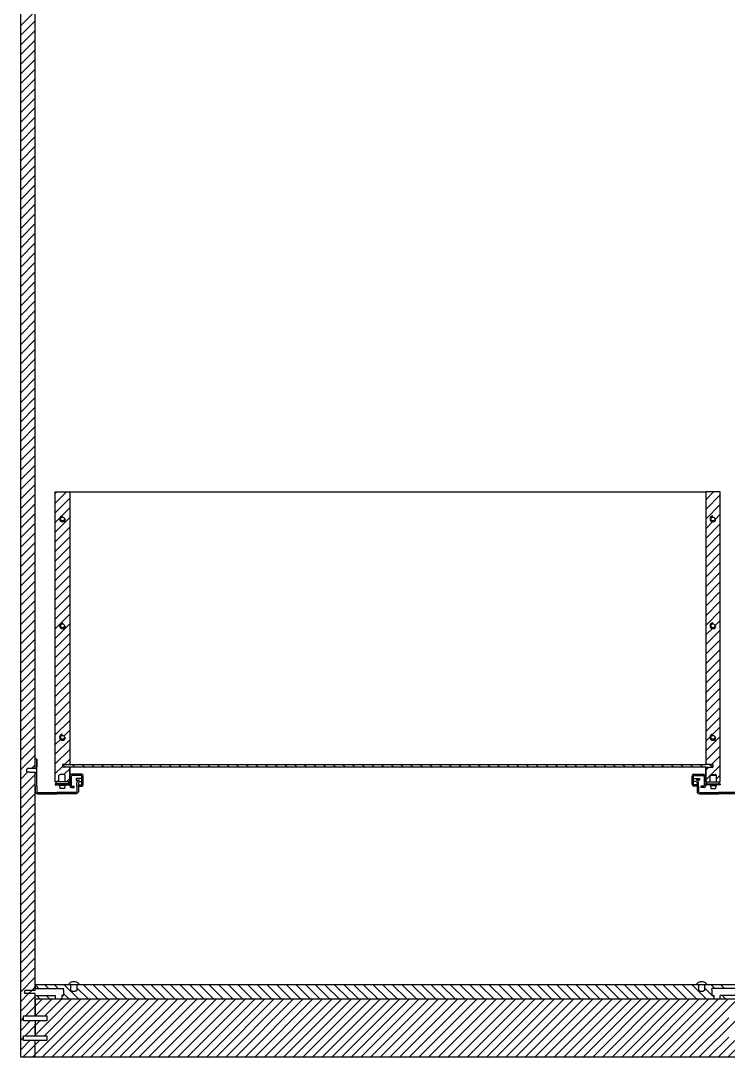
# Model space of a CAD drawing. Header units: millimetres. Extents: x 46 to 1828, y -437 to 1004.
# Drawn here: x 569.8 to 643.1, y 782.7 to 890 of the extents above; entities that cross this region are included whole.
import ezdxf

# ---------------------------------------------------------------- set-up
doc = ezdxf.new("R2010")
doc.units = ezdxf.units.MM
doc.layers.add('filatura', color=8, linetype='Continuous')
doc.layers.add('Livello 1', color=175, linetype='Continuous')

msp = doc.modelspace()

# ---------------------------------------------------------------- hatches: boundary and pattern name
h = msp.add_hatch()
h.set_pattern_fill('JIS_WOOD', color=175)
h.set_pattern_definition([(45, (-38.4103, 562.23106), (-0.5, 0.5), [])])
h.paths.add_polyline_path([(574.89, 841.19), (573.39, 841.19), (573.39, 811.19), (573.76, 811.19), (573.76, 811.86), (573.91, 811.94), (574.28, 811.94), (574.43, 811.86), (574.43, 811.19), (574.89, 811.19), (574.89, 811.79), (574.89, 812.69), (574.14, 812.69), (574.14, 812.99), (574.39, 812.99), (574.89, 812.99), (574.89, 813.99), (574.89, 822.89)])
h.paths.add_polyline_path([(573.94, 827.34, -1), (574.34, 827.34, -1)], flags=16)
h.paths.add_polyline_path([(574.34, 815.79, -1), (573.94, 815.79, -1)], flags=16)
h.paths.add_polyline_path([(573.94, 838.39, -1), (574.34, 838.39, -1)], flags=16)
h.paths.add_polyline_path([(642.24, 841.19), (640.74, 841.19), (640.74, 822.89), (640.74, 813.99), (640.74, 812.99), (641.24, 812.99), (641.49, 812.99), (641.49, 812.69), (640.74, 812.69), (640.74, 811.19), (641.2, 811.19), (641.2, 811.86), (641.35, 811.94), (641.72, 811.94), (641.87, 811.86), (641.87, 811.19), (642.24, 811.19)])
h.paths.add_polyline_path([(641.29, 827.34, -1), (641.69, 827.34, -1)], flags=16)
h.paths.add_polyline_path([(641.69, 815.79, -1), (641.29, 815.79, -1)], flags=16)
h.paths.add_polyline_path([(641.29, 838.39, -1), (641.69, 838.39, -1)], flags=16)

# ---------------------------------------------------------------- linework, layer by layer
for p, q in [((569.82, 782.68), (569.82, 983.88)), ((571.32, 887.03), (571.32, 933.95)), ((571.32, 885.53), (571.32, 887.03)), ((571.32, 838.6), (571.32, 885.53)), ((573.39, 811.19), (573.39, 841.19)), ((573.39, 841.19), (574.89, 841.19)), ((574.89, 841.19), (574.89, 822.89)), ((574.89, 841.19), (640.74, 841.19)), ((642.24, 841.19), (640.74, 841.19)), ((640.74, 841.19), (640.74, 822.89)), ((642.24, 811.19), (642.24, 841.19)), ((571.32, 837.1), (571.32, 838.6)), ((571.32, 812.57), (571.32, 837.1)), ((574.89, 822.89), (574.89, 813.99)), ((640.74, 822.89), (640.74, 813.99)), ((571.47, 813.54), (571.32, 813.54)), ((571.47, 810.74), (571.47, 813.54)), ((571.47, 813.54), (571.47, 812.79)), ((571.47, 813.54), (571.47, 812.74)), ((574.89, 813.99), (574.89, 812.99)), ((640.74, 813.99), (640.74, 812.99)), ((570.52, 812.57), (570.41, 812.47)), ((570.41, 812.47), (570.41, 812.27)), ((570.52, 812.17), (570.41, 812.27)), ((571.32, 812.57), (570.52, 812.57)), ((570.71, 812.17), (570.52, 812.17)), ((570.71, 812.17), (571.32, 812.17)), ((571.32, 812.57), (571.47, 812.7)), ((571.32, 789.59), (571.32, 812.17)), ((571.32, 812.17), (571.47, 812.03)), ((574.39, 812.99), (574.14, 812.99)), ((574.14, 812.99), (574.14, 812.69)), ((574.14, 812.69), (574.14, 812.69)), ((574.89, 812.69), (574.14, 812.69)), ((574.39, 812.99), (574.89, 812.99)), ((574.89, 812.99), (640.74, 812.99)), ((574.89, 812.69), (574.89, 812.09)), ((574.89, 811.19), (574.89, 812.69)), ((640.74, 812.69), (574.89, 812.69)), ((641.24, 812.99), (640.74, 812.99)), ((640.74, 812.69), (640.74, 812.09)), ((640.74, 811.19), (640.74, 812.69)), ((640.74, 812.69), (641.49, 812.69)), ((641.24, 812.99), (641.49, 812.99)), ((641.49, 812.99), (641.49, 812.69)), ((641.49, 812.69), (641.49, 812.69)), ((574.89, 811.19), (573.39, 811.19)), ((573.49, 810.99), (573.49, 811.19)), ((573.76, 811.86), (573.91, 811.94)), ((573.76, 811.19), (573.76, 811.86)), ((574.28, 811.94), (573.91, 811.94)), ((574.43, 811.86), (574.28, 811.94)), ((574.43, 811.19), (574.43, 811.86)), ((574.79, 810.99), (574.79, 811.19)), ((574.89, 812.09), (574.89, 811.89)), ((575.09, 811.99), (574.89, 811.79)), ((574.89, 811.89), (574.89, 811.69)), ((574.89, 811.79), (574.89, 810.76)), ((574.89, 811.69), (574.89, 811.19)), ((575.15, 811.84), (575.04, 811.73)), ((575.04, 811.73), (575.04, 810.77)), ((576.12, 811.99), (575.09, 811.99)), ((576.11, 811.84), (575.15, 811.84)), ((576.14, 811.52), (575.55, 811.52)), ((575.55, 811.52), (575.55, 811.37)), ((575.55, 811.37), (575.89, 811.37)), ((575.64, 810.74), (575.64, 811.12)), ((575.79, 811.07), (575.79, 810.89)), ((575.94, 811.22), (576.14, 811.22)), ((576.14, 810.92), (576.14, 811.81)), ((576.29, 810.91), (576.29, 811.82)), ((639.34, 810.91), (639.34, 811.82)), ((639.49, 810.92), (639.49, 811.81)), ((639.49, 811.52), (640.08, 811.52)), ((639.69, 811.22), (639.49, 811.22)), ((639.51, 811.99), (640.54, 811.99)), ((639.52, 811.84), (640.48, 811.84)), ((640.08, 811.37), (639.74, 811.37)), ((639.84, 811.07), (639.84, 810.89)), ((639.99, 810.74), (639.99, 811.12)), ((640.08, 811.52), (640.08, 811.37)), ((640.48, 811.84), (640.59, 811.73)), ((640.54, 811.99), (640.74, 811.79)), ((640.59, 811.73), (640.59, 810.77)), ((640.74, 812.09), (640.74, 811.89)), ((640.74, 811.89), (640.74, 811.69)), ((640.74, 811.79), (640.74, 810.76)), ((640.74, 811.69), (640.74, 811.19)), ((640.74, 811.19), (642.24, 811.19)), ((640.84, 810.99), (640.84, 811.19)), ((641.2, 811.86), (641.35, 811.94)), ((641.2, 811.19), (641.2, 811.86)), ((641.2, 811.86), (641.87, 811.86)), ((641.35, 811.94), (641.72, 811.94)), ((641.87, 811.86), (641.72, 811.94)), ((641.87, 811.19), (641.87, 811.86)), ((642.14, 810.99), (642.14, 811.19)), ((574.89, 810.99), (573.39, 810.99)), ((573.39, 810.99), (573.39, 810.89)), ((573.39, 810.89), (574.89, 810.89)), ((573.79, 810.81), (573.79, 810.89)), ((574.43, 810.81), (573.79, 810.81)), ((573.83, 810.81), (573.87, 810.49)), ((574.35, 810.49), (573.87, 810.49)), ((574.39, 810.81), (574.35, 810.49)), ((574.43, 810.89), (574.43, 810.81)), ((574.89, 810.89), (574.89, 810.99)), ((575.05, 810.59), (575.36, 810.59)), ((575.06, 810.74), (575.36, 810.74)), ((575.36, 810.59), (575.36, 810.74)), ((575.79, 810.74), (575.79, 810.89)), ((575.79, 810.89), (576.11, 810.89)), ((575.79, 810.74), (576.14, 810.74)), ((639.84, 810.74), (639.49, 810.74)), ((639.84, 810.89), (639.52, 810.89)), ((639.84, 810.74), (639.84, 810.89)), ((640.27, 810.59), (640.27, 810.74)), ((640.57, 810.74), (640.27, 810.74)), ((640.58, 810.59), (640.27, 810.59)), ((640.74, 810.89), (640.74, 810.99)), ((640.74, 810.99), (642.24, 810.99)), ((642.24, 810.89), (640.74, 810.89)), ((641.2, 810.89), (641.2, 810.81)), ((641.2, 810.81), (641.84, 810.81)), ((641.24, 810.81), (641.28, 810.49)), ((641.28, 810.49), (641.76, 810.49)), ((641.8, 810.81), (641.76, 810.49)), ((641.84, 810.81), (641.84, 810.89)), ((642.24, 810.99), (642.24, 810.89)), ((570.25, 789.59), (570.2, 789.51)), ((571.32, 789.59), (570.25, 789.59)), ((571.32, 789.59), (571.32, 790.18)), ((644.32, 790.18), (571.32, 790.18)), ((571.32, 790.18), (571.32, 789.8)), ((574.82, 790.18), (571.32, 790.18)), ((571.32, 789.8), (574.24, 789.8)), ((574.24, 789.67), (574.24, 789.8)), ((574.24, 789.67), (574.24, 789.18)), ((574.82, 790.18), (574.82, 790.28)), ((575.82, 790.18), (574.82, 790.18)), ((575.02, 790.18), (574.82, 790.18)), ((575.02, 789.58), (575.02, 790.18)), ((575.62, 790.18), (575.62, 789.58)), ((575.62, 790.18), (575.62, 789.58)), ((575.82, 790.28), (575.82, 790.18)), ((639.82, 790.18), (639.82, 790.28)), ((640.98, 790.18), (639.98, 790.18)), ((640.18, 790.18), (639.98, 790.18)), ((640.02, 789.58), (640.02, 790.18)), ((640.62, 790.18), (640.62, 789.58)), ((640.62, 790.18), (640.62, 789.58)), ((640.82, 790.28), (640.82, 790.18)), ((644.32, 789.8), (641.39, 789.8)), ((641.39, 789.67), (641.39, 789.8)), ((641.39, 789.67), (641.39, 789.18)), ((570.2, 789.51), (570.2, 789.35)), ((570.25, 789.26), (570.2, 789.35)), ((571.32, 789.26), (570.25, 789.26)), ((571.32, 788.68), (571.32, 789.26)), ((571.32, 786.95), (571.32, 789.26)), ((571.32, 789.06), (573.42, 789.06)), ((644.32, 788.68), (571.32, 788.68)), ((571.32, 788.68), (571.32, 786.95)), ((571.32, 788.68), (571.32, 786.95)), ((573.42, 788.7), (573.42, 789.06)), ((574.14, 789.06), (574.06, 789.06)), ((574.06, 789.06), (574.06, 788.68)), ((574.14, 789.06), (574.24, 789.06)), ((574.24, 789.06), (574.24, 789.18)), ((575.02, 789.58), (575.19, 789.48)), ((575.44, 789.48), (575.19, 789.48)), ((575.62, 789.58), (575.44, 789.48)), ((640.02, 789.58), (640.19, 789.48)), ((640.44, 789.48), (640.19, 789.48)), ((640.62, 789.58), (640.44, 789.48)), ((641.39, 789.06), (641.39, 789.18)), ((641.49, 789.06), (641.39, 789.06)), ((641.49, 789.06), (641.57, 789.06)), ((641.57, 789.06), (641.57, 788.68)), ((644.32, 789.06), (642.22, 789.06)), ((642.22, 788.68), (642.22, 789.06)), ((569.82, 786.48), (569.82, 786.58)), ((569.82, 786.18), (569.82, 786.48)), ((570.12, 786.95), (572.52, 786.95)), ((570.12, 786.95), (571.32, 786.95)), ((570.12, 786.45), (570.12, 786.95)), ((570.82, 786.45), (570.12, 786.45)), ((572.52, 786.45), (570.82, 786.45)), ((571.32, 786.45), (571.32, 785.08)), ((572.52, 786.95), (572.52, 786.45)), ((569.82, 786.08), (569.82, 786.18)), ((571.32, 785.08), (571.32, 786.08)), ((570.12, 784.91), (572.52, 784.91)), ((570.12, 784.91), (571.32, 784.91)), ((570.12, 784.41), (570.12, 784.91)), ((570.82, 784.41), (570.12, 784.41)), ((572.52, 784.41), (570.82, 784.41)), ((571.32, 785.08), (571.32, 784.91)), ((571.32, 782.68), (571.32, 784.41)), ((571.32, 782.68), (571.32, 784.41)), ((572.52, 784.91), (572.52, 784.41)), ((645.82, 782.68), (569.82, 782.68))]:
    msp.add_line(p, q)
at = {"color": 175, "linetype": 'Continuous'}
for p, q in [((569.82, 889.46), (571.32, 890.96)), ((569.82, 888.46), (571.32, 889.96)), ((569.82, 887.46), (571.32, 888.96)), ((569.82, 886.46), (571.32, 887.96)), ((569.82, 885.46), (571.32, 886.96)), ((569.82, 884.46), (571.32, 885.96)), ((569.82, 883.46), (571.32, 884.96)), ((569.82, 882.46), (571.32, 883.96)), ((569.82, 881.46), (571.32, 882.96)), ((569.82, 880.46), (571.32, 881.96)), ((569.82, 879.46), (571.32, 880.96)), ((569.82, 878.46), (571.32, 879.96)), ((569.82, 877.46), (571.32, 878.96)), ((569.82, 876.46), (571.32, 877.96)), ((569.82, 875.46), (571.32, 876.96)), ((569.82, 874.46), (571.32, 875.96)), ((569.82, 873.46), (571.32, 874.96)), ((569.82, 872.46), (571.32, 873.96)), ((569.82, 871.46), (571.32, 872.96)), ((569.82, 870.46), (571.32, 871.96)), ((569.82, 869.46), (571.32, 870.96)), ((569.82, 868.46), (571.32, 869.96)), ((569.82, 867.46), (571.32, 868.96)), ((569.82, 866.46), (571.32, 867.96)), ((569.82, 865.46), (571.32, 866.96)), ((569.82, 864.46), (571.32, 865.96)), ((569.82, 863.46), (571.32, 864.96)), ((569.82, 862.46), (571.32, 863.96)), ((569.82, 861.46), (571.32, 862.96)), ((569.82, 860.46), (571.32, 861.96)), ((569.82, 859.46), (571.32, 860.96)), ((569.82, 858.46), (571.32, 859.96)), ((569.82, 857.46), (571.32, 858.96)), ((569.82, 856.46), (571.32, 857.96)), ((569.82, 855.46), (571.32, 856.96)), ((569.82, 854.46), (571.32, 855.96)), ((569.82, 853.46), (571.32, 854.96)), ((569.82, 852.46), (571.32, 853.96)), ((569.82, 851.46), (571.32, 852.96)), ((569.82, 850.46), (571.32, 851.96)), ((569.82, 849.46), (571.32, 850.96)), ((569.82, 848.46), (571.32, 849.96)), ((569.82, 847.46), (571.32, 848.96)), ((569.82, 846.46), (571.32, 847.96)), ((569.82, 845.46), (571.32, 846.96)), ((569.82, 844.46), (571.32, 845.96)), ((569.82, 843.46), (571.32, 844.96)), ((569.82, 842.46), (571.32, 843.96)), ((569.82, 841.46), (571.32, 842.96)), ((569.82, 840.46), (571.32, 841.96)), ((569.82, 839.46), (571.32, 840.96)), ((569.82, 838.46), (571.32, 839.96)), ((569.82, 837.46), (571.32, 838.96)), ((569.82, 836.46), (571.32, 837.96)), ((569.82, 835.46), (571.32, 836.96)), ((569.82, 834.46), (571.32, 835.96)), ((569.82, 833.46), (571.32, 834.96)), ((569.82, 832.46), (571.32, 833.96)), ((569.82, 831.46), (571.32, 832.96)), ((569.82, 830.46), (571.32, 831.96)), ((569.82, 829.46), (571.32, 830.96)), ((569.82, 828.46), (571.32, 829.96)), ((569.82, 827.46), (571.32, 828.96)), ((569.82, 826.46), (571.32, 827.96)), ((569.82, 825.46), (571.32, 826.96)), ((569.82, 824.46), (571.32, 825.96)), ((569.82, 823.46), (571.32, 824.96)), ((569.82, 822.46), (571.32, 823.96)), ((569.82, 821.46), (571.32, 822.96)), ((569.82, 820.46), (571.32, 821.96)), ((569.82, 819.46), (571.32, 820.96)), ((569.82, 818.46), (571.32, 819.96)), ((569.82, 817.46), (571.32, 818.96)), ((569.82, 816.46), (571.32, 817.96)), ((569.82, 815.46), (571.32, 816.96)), ((569.82, 814.46), (571.32, 815.96)), ((569.82, 813.46), (571.32, 814.96)), ((569.82, 812.46), (571.32, 813.96)), ((569.82, 811.46), (570.53, 812.17)), ((570.93, 812.57), (571.32, 812.96)), ((574.44, 812.69), (574.14, 812.99)), ((575.44, 812.69), (575.14, 812.99)), ((576.44, 812.69), (576.14, 812.99)), ((577.44, 812.69), (577.14, 812.99)), ((578.44, 812.69), (578.14, 812.99)), ((579.44, 812.69), (579.14, 812.99)), ((580.44, 812.69), (580.14, 812.99)), ((581.44, 812.69), (581.14, 812.99)), ((582.44, 812.69), (582.14, 812.99)), ((583.44, 812.69), (583.14, 812.99)), ((584.44, 812.69), (584.14, 812.99)), ((585.44, 812.69), (585.14, 812.99)), ((586.44, 812.69), (586.14, 812.99)), ((587.44, 812.69), (587.14, 812.99)), ((588.44, 812.69), (588.14, 812.99)), ((589.44, 812.69), (589.14, 812.99)), ((590.44, 812.69), (590.14, 812.99)), ((591.44, 812.69), (591.14, 812.99)), ((592.44, 812.69), (592.14, 812.99)), ((593.44, 812.69), (593.14, 812.99)), ((594.44, 812.69), (594.14, 812.99)), ((595.44, 812.69), (595.14, 812.99)), ((596.44, 812.69), (596.14, 812.99)), ((597.44, 812.69), (597.14, 812.99)), ((598.44, 812.69), (598.14, 812.99)), ((599.44, 812.69), (599.14, 812.99)), ((600.44, 812.69), (600.14, 812.99)), ((601.44, 812.69), (601.14, 812.99)), ((602.44, 812.69), (602.14, 812.99)), ((603.44, 812.69), (603.14, 812.99)), ((604.44, 812.69), (604.14, 812.99)), ((605.44, 812.69), (605.14, 812.99)), ((606.44, 812.69), (606.14, 812.99)), ((607.44, 812.69), (607.14, 812.99)), ((608.44, 812.69), (608.14, 812.99)), ((609.44, 812.69), (609.14, 812.99)), ((610.44, 812.69), (610.14, 812.99)), ((611.44, 812.69), (611.14, 812.99)), ((612.44, 812.69), (612.14, 812.99)), ((613.44, 812.69), (613.14, 812.99)), ((614.44, 812.69), (614.14, 812.99)), ((615.44, 812.69), (615.14, 812.99)), ((616.44, 812.69), (616.14, 812.99)), ((617.44, 812.69), (617.14, 812.99)), ((618.44, 812.69), (618.14, 812.99)), ((619.44, 812.69), (619.14, 812.99)), ((620.44, 812.69), (620.14, 812.99)), ((621.44, 812.69), (621.14, 812.99)), ((622.44, 812.69), (622.14, 812.99)), ((623.44, 812.69), (623.14, 812.99)), ((624.44, 812.69), (624.14, 812.99)), ((625.44, 812.69), (625.14, 812.99)), ((626.44, 812.69), (626.14, 812.99)), ((627.44, 812.69), (627.14, 812.99)), ((628.44, 812.69), (628.14, 812.99)), ((629.44, 812.69), (629.14, 812.99)), ((630.44, 812.69), (630.14, 812.99)), ((631.44, 812.69), (631.14, 812.99)), ((632.44, 812.69), (632.14, 812.99)), ((633.44, 812.69), (633.14, 812.99)), ((634.44, 812.69), (634.14, 812.99)), ((635.44, 812.69), (635.14, 812.99)), ((636.44, 812.69), (636.14, 812.99)), ((637.44, 812.69), (637.14, 812.99)), ((638.44, 812.69), (638.14, 812.99)), ((639.44, 812.69), (639.14, 812.99)), ((640.44, 812.69), (640.14, 812.99)), ((641.44, 812.69), (641.14, 812.99)), ((569.82, 810.46), (571.32, 811.96)), ((569.82, 809.46), (571.32, 810.96)), ((569.82, 808.46), (571.32, 809.96)), ((569.82, 807.46), (571.32, 808.96)), ((569.82, 806.46), (571.32, 807.96)), ((569.82, 805.46), (571.32, 806.96)), ((569.82, 804.46), (571.32, 805.96)), ((569.82, 803.46), (571.32, 804.96)), ((569.82, 802.46), (571.32, 803.96)), ((569.82, 801.46), (571.32, 802.96)), ((569.82, 800.46), (571.32, 801.96)), ((569.82, 799.46), (571.32, 800.96)), ((569.82, 798.46), (571.32, 799.96)), ((569.82, 797.46), (571.32, 798.96)), ((569.82, 796.46), (571.32, 797.96)), ((569.82, 795.46), (571.32, 796.96)), ((569.82, 794.46), (571.32, 795.96)), ((569.82, 793.46), (571.32, 794.96)), ((569.82, 792.46), (571.32, 793.96)), ((569.82, 791.46), (571.32, 792.96)), ((569.82, 790.46), (571.32, 791.96)), ((569.82, 789.46), (571.32, 790.96)), ((570.62, 789.26), (570.95, 789.59)), ((570.95, 789.59), (571.32, 789.96)), ((571.7, 789.8), (571.32, 790.18)), ((572.7, 789.8), (572.32, 790.18)), ((573.7, 789.8), (573.32, 790.18)), ((575.82, 788.68), (574.32, 790.18)), ((576.82, 788.68), (575.62, 789.88)), ((577.82, 788.68), (576.32, 790.18)), ((578.82, 788.68), (577.32, 790.18)), ((579.82, 788.68), (578.32, 790.18)), ((580.82, 788.68), (579.32, 790.18)), ((581.82, 788.68), (580.32, 790.18)), ((582.82, 788.68), (581.32, 790.18)), ((583.82, 788.68), (582.32, 790.18)), ((584.82, 788.68), (583.32, 790.18)), ((585.82, 788.68), (584.32, 790.18)), ((586.82, 788.68), (585.32, 790.18)), ((587.82, 788.68), (586.32, 790.18)), ((588.82, 788.68), (587.32, 790.18)), ((589.82, 788.68), (588.32, 790.18)), ((590.82, 788.68), (589.32, 790.18)), ((591.82, 788.68), (590.32, 790.18)), ((592.82, 788.68), (591.32, 790.18)), ((593.82, 788.68), (592.32, 790.18)), ((594.82, 788.68), (593.32, 790.18)), ((595.82, 788.68), (594.32, 790.18)), ((596.82, 788.68), (595.32, 790.18)), ((597.82, 788.68), (596.32, 790.18)), ((598.82, 788.68), (597.32, 790.18)), ((599.82, 788.68), (598.32, 790.18)), ((600.82, 788.68), (599.32, 790.18)), ((601.82, 788.68), (600.32, 790.18)), ((602.82, 788.68), (601.32, 790.18)), ((603.82, 788.68), (602.32, 790.18)), ((604.82, 788.68), (603.32, 790.18)), ((605.82, 788.68), (604.32, 790.18)), ((606.82, 788.68), (605.32, 790.18)), ((607.82, 788.68), (606.32, 790.18)), ((608.82, 788.68), (607.32, 790.18)), ((609.82, 788.68), (608.32, 790.18)), ((610.82, 788.68), (609.32, 790.18)), ((611.82, 788.68), (610.32, 790.18)), ((612.82, 788.68), (611.32, 790.18)), ((613.82, 788.68), (612.32, 790.18)), ((614.82, 788.68), (613.32, 790.18)), ((615.82, 788.68), (614.32, 790.18)), ((616.82, 788.68), (615.32, 790.18)), ((617.82, 788.68), (616.32, 790.18)), ((618.82, 788.68), (617.32, 790.18)), ((619.82, 788.68), (618.32, 790.18)), ((620.82, 788.68), (619.32, 790.18)), ((621.82, 788.68), (620.32, 790.18)), ((622.82, 788.68), (621.32, 790.18)), ((623.82, 788.68), (622.32, 790.18)), ((624.82, 788.68), (623.32, 790.18)), ((625.82, 788.68), (624.32, 790.18)), ((626.82, 788.68), (625.32, 790.18)), ((627.82, 788.68), (626.32, 790.18)), ((628.82, 788.68), (627.32, 790.18)), ((629.82, 788.68), (628.32, 790.18)), ((630.82, 788.68), (629.32, 790.18)), ((631.82, 788.68), (630.32, 790.18)), ((632.82, 788.68), (631.32, 790.18)), ((633.82, 788.68), (632.32, 790.18)), ((634.82, 788.68), (633.32, 790.18)), ((635.82, 788.68), (634.32, 790.18)), ((636.82, 788.68), (635.32, 790.18)), ((637.82, 788.68), (636.32, 790.18)), ((638.82, 788.68), (637.32, 790.18)), ((639.82, 788.68), (638.32, 790.18)), ((640.82, 788.68), (639.32, 790.18)), ((641.39, 789.1), (640.62, 789.88)), ((641.7, 789.8), (641.32, 790.18)), ((642.7, 789.8), (642.32, 790.18)), ((569.82, 788.46), (570.62, 789.26)), ((569.82, 787.46), (571.32, 788.96)), ((571.32, 787.96), (572.04, 788.68)), ((571.32, 786.96), (573.04, 788.68)), ((571.32, 784.96), (575.04, 788.68)), ((571.32, 782.96), (577.04, 788.68)), ((571.82, 788.68), (571.44, 789.06)), ((572.04, 782.68), (578.04, 788.68)), ((572.27, 784.91), (576.04, 788.68)), ((572.31, 786.95), (574.04, 788.68)), ((572.82, 788.68), (572.44, 789.06)), ((573.04, 782.68), (579.04, 788.68)), ((574.04, 788.68), (574.06, 788.7)), ((574.04, 782.68), (580.04, 788.68)), ((574.82, 788.68), (574.24, 789.26)), ((575.04, 782.68), (581.04, 788.68)), ((576.04, 782.68), (582.04, 788.68)), ((577.04, 782.68), (583.04, 788.68)), ((578.04, 782.68), (584.04, 788.68)), ((579.04, 782.68), (585.04, 788.68)), ((580.04, 782.68), (586.04, 788.68)), ((581.04, 782.68), (587.04, 788.68)), ((582.04, 782.68), (588.04, 788.68)), ((583.04, 782.68), (589.04, 788.68)), ((584.04, 782.68), (590.04, 788.68)), ((585.04, 782.68), (591.04, 788.68)), ((586.04, 782.68), (592.04, 788.68)), ((587.04, 782.68), (593.04, 788.68)), ((588.04, 782.68), (594.04, 788.68)), ((589.04, 782.68), (595.04, 788.68)), ((590.04, 782.68), (596.04, 788.68)), ((591.04, 782.68), (597.04, 788.68)), ((592.04, 782.68), (598.04, 788.68)), ((593.04, 782.68), (599.04, 788.68)), ((594.04, 782.68), (600.04, 788.68)), ((595.04, 782.68), (601.04, 788.68)), ((596.04, 782.68), (602.04, 788.68)), ((597.04, 782.68), (603.04, 788.68)), ((598.04, 782.68), (604.04, 788.68)), ((599.04, 782.68), (605.04, 788.68)), ((600.04, 782.68), (606.04, 788.68)), ((601.04, 782.68), (607.04, 788.68)), ((602.04, 782.68), (608.04, 788.68)), ((603.04, 782.68), (609.04, 788.68)), ((604.04, 782.68), (610.04, 788.68)), ((605.04, 782.68), (611.04, 788.68)), ((606.04, 782.68), (612.04, 788.68)), ((607.04, 782.68), (613.04, 788.68)), ((608.04, 782.68), (614.04, 788.68)), ((609.04, 782.68), (615.04, 788.68)), ((610.04, 782.68), (616.04, 788.68)), ((611.04, 782.68), (617.04, 788.68)), ((612.04, 782.68), (618.04, 788.68)), ((613.04, 782.68), (619.04, 788.68)), ((614.04, 782.68), (620.04, 788.68)), ((615.04, 782.68), (621.04, 788.68)), ((616.04, 782.68), (622.04, 788.68)), ((617.04, 782.68), (623.04, 788.68)), ((618.04, 782.68), (624.04, 788.68)), ((619.04, 782.68), (625.04, 788.68)), ((620.04, 782.68), (626.04, 788.68)), ((621.04, 782.68), (627.04, 788.68)), ((622.04, 782.68), (628.04, 788.68)), ((623.04, 782.68), (629.04, 788.68)), ((624.04, 782.68), (630.04, 788.68)), ((625.04, 782.68), (631.04, 788.68)), ((626.04, 782.68), (632.04, 788.68)), ((627.04, 782.68), (633.04, 788.68)), ((628.04, 782.68), (634.04, 788.68)), ((629.04, 782.68), (635.04, 788.68)), ((630.04, 782.68), (636.04, 788.68)), ((631.04, 782.68), (637.04, 788.68)), ((632.04, 782.68), (638.04, 788.68)), ((633.04, 782.68), (639.04, 788.68)), ((634.04, 782.68), (640.04, 788.68)), ((635.04, 782.68), (641.04, 788.68)), ((636.04, 782.68), (642.04, 788.68)), ((637.04, 782.68), (643.04, 788.68)), ((638.04, 782.68), (644.04, 788.68)), ((642.82, 788.68), (642.44, 789.06)), ((570.31, 786.95), (571.32, 787.96)), ((569.82, 786.46), (570.12, 786.76)), ((569.82, 785.46), (570.81, 786.45)), ((571.31, 786.95), (571.32, 786.96)), ((571.32, 785.96), (571.81, 786.45)), ((639.04, 782.68), (643.12, 786.76)), ((640.04, 782.68), (643.81, 786.45)), ((570.27, 784.91), (571.32, 785.96)), ((569.82, 784.46), (570.12, 784.76)), ((569.82, 783.46), (570.77, 784.41)), ((571.27, 784.91), (571.32, 784.96)), ((571.32, 783.96), (571.77, 784.41)), ((641.04, 782.68), (643.12, 784.76)), ((642.04, 782.68), (643.77, 784.41)), ((570.04, 782.68), (571.32, 783.96)), ((643.04, 782.68), (644.32, 783.96)), ((571.04, 782.68), (571.32, 782.96))]:
    msp.add_line(p, q, dxfattribs=at)
for points in [[(571.32, 810.74), (571.32, 810.24), (571.32, 810.18, 0.346599), (571.55, 809.94), (573.55, 809.94)], [(571.47, 810.74), (571.47, 810.24), (571.47, 810.19, 0.313791), (571.56, 810.09), (573.55, 810.09)], [(575.79, 810.74), (575.79, 810.24), (575.79, 810.18, -0.346599), (575.55, 809.94), (573.55, 809.94)], [(575.64, 810.74), (575.64, 810.24), (575.64, 810.19, -0.313791), (575.54, 810.09), (573.55, 810.09)], [(639.84, 810.74), (639.84, 810.24), (639.84, 810.18, 0.346599), (640.08, 809.94), (642.08, 809.94)], [(639.99, 810.74), (639.99, 810.24), (639.99, 810.19, 0.313791), (640.09, 810.09), (642.08, 810.09)], [(644.17, 810.74), (644.17, 810.24), (644.17, 810.19, -0.313791), (644.07, 810.09), (642.08, 810.09)], [(644.32, 810.18), (644.32, 810.24), (644.32, 810.18, -0.346599), (644.08, 809.94), (642.08, 809.94)]]:
    msp.add_lwpolyline(points, format="xyb")
for centre in [(574.14, 838.39), (574.14, 838.39), (641.49, 838.39), (641.49, 838.39), (574.14, 827.34), (574.14, 827.34), (641.49, 827.34), (641.49, 827.34), (574.14, 815.79), (574.14, 815.79), (641.49, 815.79)]:
    msp.add_circle(centre, 0.2)
for centre, radius, start, end in [((575.92, 811.09), 0.279, 94.659, 174.2702), ((575.96, 811.04), 0.177, 97.9648, 172.0352), ((576.11, 811.81), 0.0346, 11.6025, 78.3975), ((576.11, 811.81), 0.185, 5.0146, 84.9854), ((639.53, 811.81), 0.185, 95.0146, 174.9854), ((639.53, 811.81), 0.0346, 101.6025, 168.3975), ((639.67, 811.04), 0.177, 7.9648, 82.0352), ((639.72, 811.09), 0.279, 5.7298, 85.341), ((575.07, 810.77), 0.185, 185.0146, 264.3199), ((575.07, 810.77), 0.0346, 191.6025, 256.8524), ((576.11, 810.92), 0.0346, 281.6025, 348.3975), ((576.11, 810.92), 0.184, 280.4582, 355.0339), ((639.53, 810.92), 0.184, 184.9661, 259.5418), ((639.53, 810.92), 0.0346, 191.6025, 258.3975), ((640.56, 810.77), 0.0346, 283.1476, 348.3975), ((640.56, 810.77), 0.185, 275.6801, 354.9854), ((575.32, 789.82), 0.68, 42.6448, 137.3552), ((640.32, 789.82), 0.68, 42.6448, 137.3552)]:
    msp.add_arc(centre, radius, start, end)
at = {"layer": 'filatura'}
for centre in [(574.14, 838.39), (641.49, 838.39), (574.14, 827.34), (641.49, 827.34), (574.14, 815.79), (641.49, 815.79)]:
    msp.add_arc(centre, 0.3, 90, 0, dxfattribs=at)
at = {"layer": 'Livello 1'}
msp.add_line((641.43, 789.06), (641.57, 788.92), dxfattribs=at)

doc.saveas('drawing.dxf')
